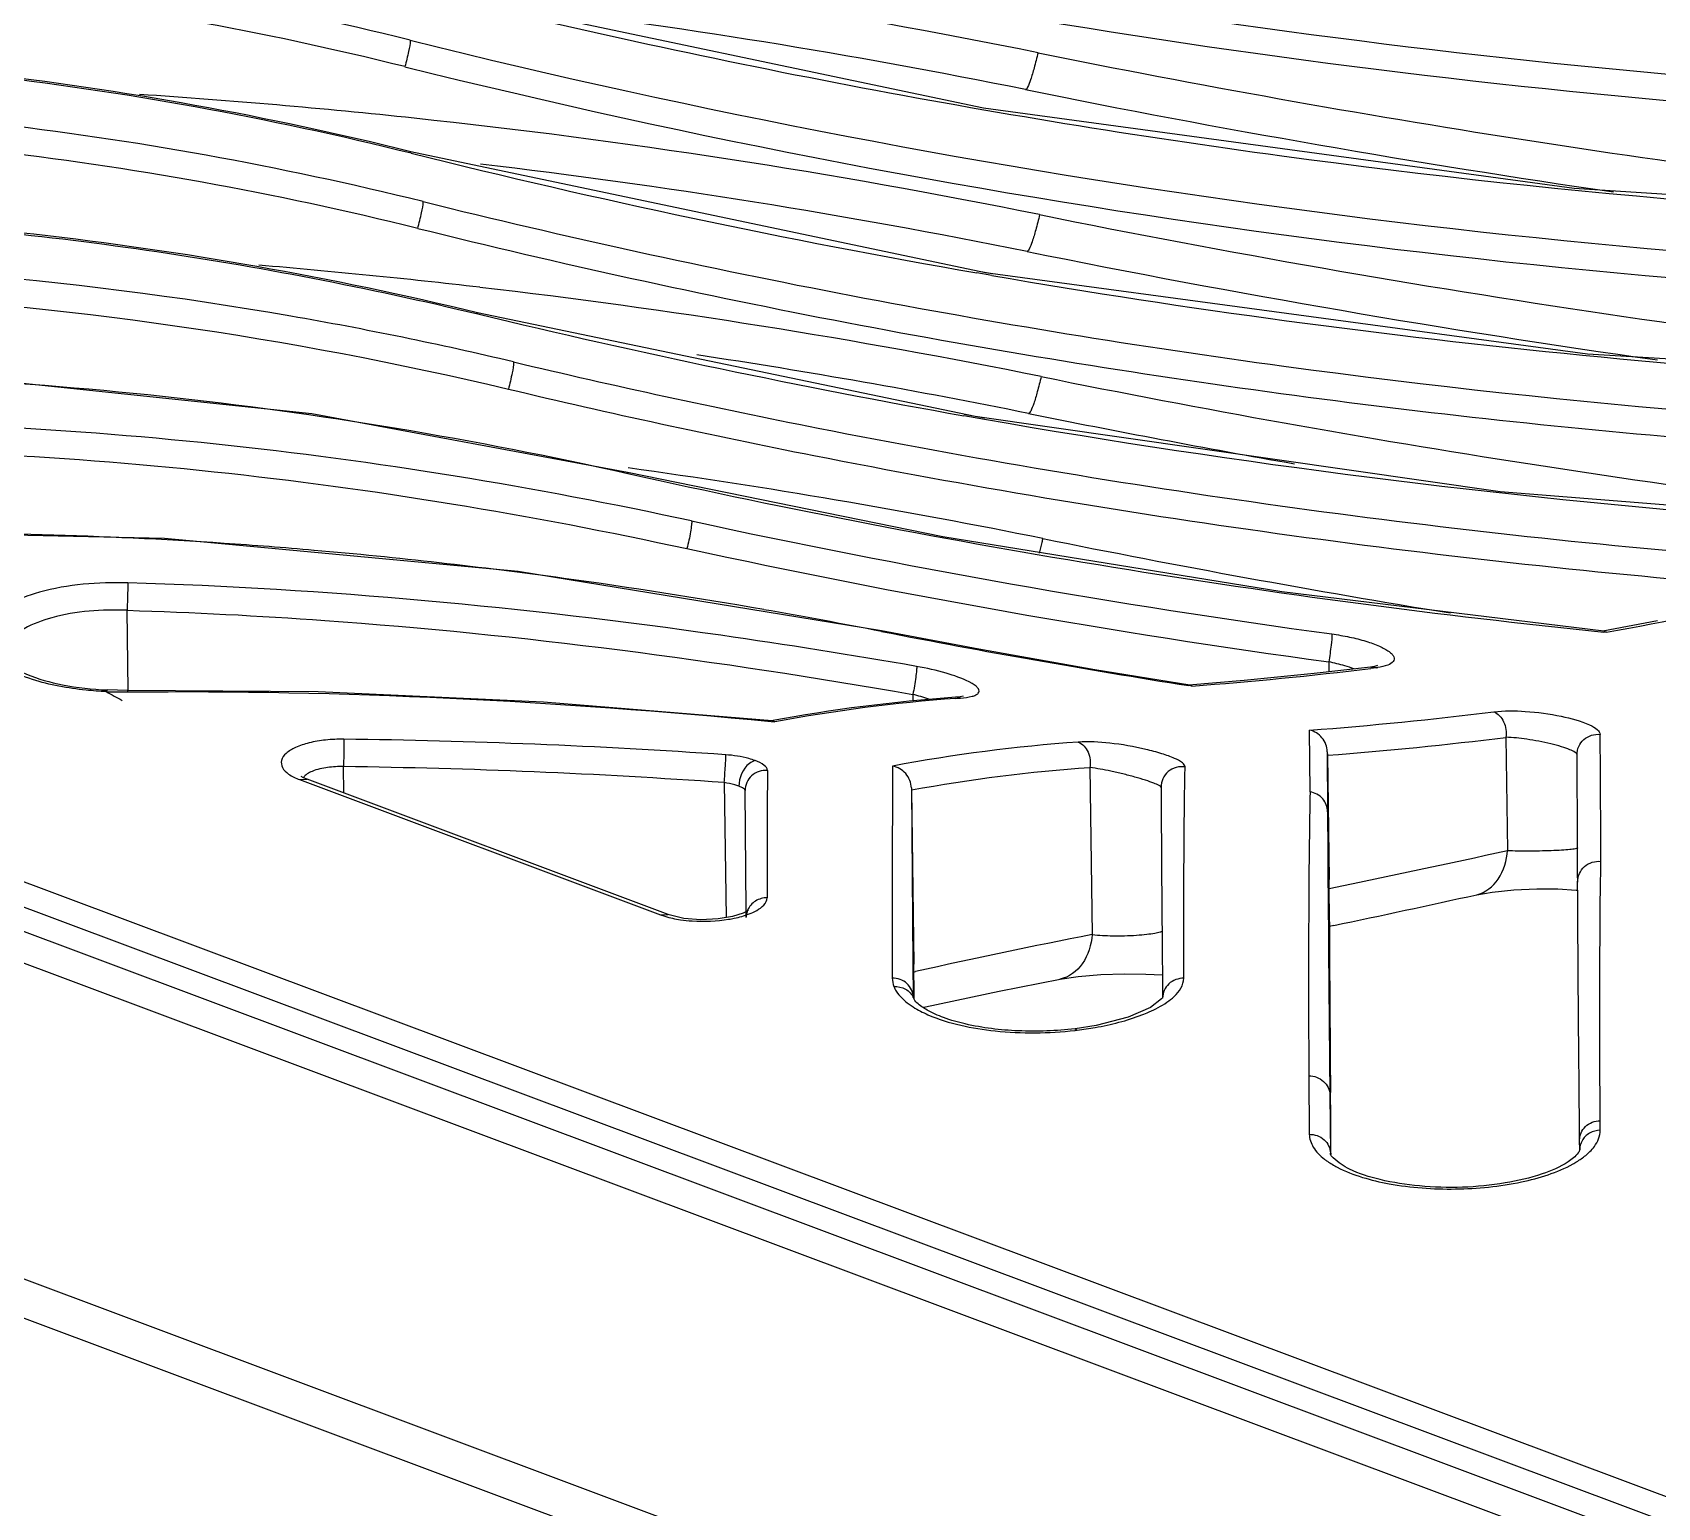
# Model space of a CAD drawing. Header units: millimetres. Extents: x 3083 to 7283, y 1609 to 4579.
# Drawn here: x 6011.19 to 6055.58, y 4101.37 to 4141.67 of the extents above; entities that cross this region are included whole.
import ezdxf

# ---------------------------------------------------------------- set-up
doc = ezdxf.new("R2010")
doc.units = ezdxf.units.MM

msp = doc.modelspace()

# ---------------------------------------------------------------- linework, layer by layer
at = {"linetype": 'Continuous'}
for p, q in [((6037.171, 4139.608, -163.187), (6021.79, 4142.845, -163.187)), ((6038.314, 4140.115, -163.187), (6038.314, 4140.115, -163.187)), ((5952.628, 4139.618, -163.187), (6077.557, 4092.835, -163.187)), ((6053.304, 4137.41, -163.187), (6037.171, 4139.608, -163.187)), ((5951.786, 4139.263, -163.187), (6076.679, 4092.493, -163.187)), ((5954.965, 4139.432, -163.187), (6077.462, 4093.56, -163.187)), ((5951.395, 4138.551, -163.187), (6076.287, 4091.781, -163.187)), ((6021.535, 4138.374, -163.187), (6021.523, 4138.416, -163.187)), ((6021.523, 4138.416, -163.187), (6021.523, 4138.416, -163.187)), ((6037.226, 4135.103, -163.187), (6021.523, 4138.416, -163.187)), ((6069.238, 4136.393, -163.187), (6053.304, 4137.41, -163.187)), ((6038.358, 4135.69, -163.187), (6038.357, 4135.691, -163.187)), ((6037.394, 4135.034, -163.187), (6036.984, 4135.105, -163.187)), ((6037.404, 4135.079, -163.187), (6036.994, 4135.152, -163.187)), ((6053.67, 4132.883, -163.187), (6037.226, 4135.103, -163.187)), ((6023.353, 4133.983, -163.187), (6023.341, 4134.015, -163.187)), ((6023.341, 4134.015, -163.187), (6023.341, 4134.015, -163.187)), ((6036.936, 4131.177, -163.187), (6023.342, 4134.017, -163.187)), ((6069.79, 4131.9, -163.187), (6053.67, 4132.883, -163.187)), ((6018.814, 4131.251, -163.187), (6009.964, 4132.181, -163.187)), ((6027.441, 4129.65, -163.187), (6018.814, 4131.251, -163.187)), ((6037.191, 4131.101, -163.187), (6036.634, 4131.2, -163.187)), ((6037.199, 4131.139, -163.187), (6036.642, 4131.238, -163.187)), ((6051.28, 4129.121, -163.187), (6036.936, 4131.177, -163.187)), ((6038.401, 4131.266, -163.187), (6038.4, 4131.266, -163.187)), ((6076.415, 4083.093, -163.187), (5952.247, 4129.591, -163.187)), ((6027.441, 4129.65, -163.187), (6027.451, 4129.627, -163.187)), ((6036.056, 4127.891, -163.187), (6027.441, 4129.65, -163.187)), ((6065.414, 4127.991, -163.187), (6051.28, 4129.121, -163.187)), ((6077.214, 4081.722, -163.187), (5953.047, 4128.221, -163.187)), ((6014.79, 4127.848, -163.187), (6006.485, 4128.024, -163.187)), ((6024.456, 4126.948, -163.187), (6014.79, 4127.848, -163.187)), ((6045.318, 4126.386, -163.187), (6036.056, 4127.891, -163.187)), ((6034.378, 4125.324, -163.187), (6024.456, 4126.948, -163.187)), ((6054.118, 4125.314, -163.187), (6045.318, 4126.386, -163.187)), ((6013.803, 4123.698, -163.187), (6013.771, 4125.885, -163.187)), ((6034.378, 4125.324, -163.187), (6034.386, 4125.308, -163.187)), ((6037.04, 4124.819, -163.187), (6034.378, 4125.324, -163.187)), ((6055.585, 4125.6, -163.187), (6054.087, 4125.313, -163.187)), ((6054.188, 4125.284, -163.187), (6054.115, 4125.292, -163.187)), ((6054.188, 4125.284, -163.187), (6054.115, 4125.292, -163.187)), ((6054.12, 4125.315, -163.187), (6054.188, 4125.284, -163.187)), ((6040.208, 4124.262, -163.187), (6037.04, 4124.819, -163.187)), ((6046.602, 4124.476, -163.187), (6046.606, 4124.203, -163.187)), ((6042.806, 4123.839, -163.187), (6040.208, 4124.262, -163.187)), ((6044.291, 4123.965, -163.187), (6042.778, 4123.84, -163.187)), ((6046.202, 4124.156, -163.187), (6044.291, 4123.965, -163.187)), ((6047.743, 4124.335, -163.187), (6046.202, 4124.156, -163.187)), ((6047.855, 4124.354, -163.187), (6047.743, 4124.335, -163.187)), ((6047.893, 4124.316, -163.187), (6047.743, 4124.335, -163.187)), ((6047.743, 4124.335, -163.187), (6047.743, 4124.335, -163.187)), ((6047.893, 4124.316, -163.187), (6047.747, 4124.298, -163.187)), ((6047.893, 4124.316, -163.187), (6047.747, 4124.299, -163.187)), ((6047.93, 4124.375, -163.187), (6047.855, 4124.354, -163.187)), ((6047.92, 4124.369, -163.187), (6047.93, 4124.375, -163.187)), ((6013.228, 4123.708, -163.187), (6013.195, 4123.663, -163.187)), ((6013.792, 4123.698, -163.187), (6013.228, 4123.708, -163.187)), ((6013.228, 4123.708, -163.187), (6013.228, 4123.708, -163.187)), ((6013.792, 4123.654, -163.187), (6013.792, 4123.698, -163.187)), ((6018.988, 4123.655, -163.187), (6013.792, 4123.698, -163.187)), ((6025.151, 4123.375, -163.187), (6018.988, 4123.655, -163.187)), ((6035.238, 4123.588, -163.187), (6035.24, 4123.404, -163.187)), ((6036.407, 4123.509, -163.187), (6036.406, 4123.509, -163.187)), ((6036.542, 4123.488, -163.187), (6036.407, 4123.509, -163.187)), ((6036.531, 4123.522, -163.187), (6036.408, 4123.509, -163.187)), ((6036.616, 4123.54, -163.187), (6036.531, 4123.522, -163.187)), ((6036.603, 4123.534, -163.187), (6036.616, 4123.54, -163.187)), ((6036.858, 4123.882, -163.187), (6036.772, 4123.93, -163.187)), ((6042.864, 4123.815, -163.187), (6042.776, 4123.829, -163.187)), ((6042.864, 4123.815, -163.187), (6042.776, 4123.828, -163.187)), ((6042.864, 4123.815, -163.187), (6042.804, 4123.839, -163.187)), ((6031.396, 4122.865, -163.187), (6025.151, 4123.375, -163.187)), ((6036.41, 4123.476, -163.187), (6036.542, 4123.488, -163.187)), ((6036.411, 4123.479, -163.187), (6036.542, 4123.488, -163.187)), ((6031.365, 4122.845, -163.187), (6031.466, 4122.836, -163.187)), ((6031.365, 4122.844, -163.187), (6031.466, 4122.836, -163.187)), ((6031.466, 4122.836, -163.187), (6031.398, 4122.866, -163.187)), ((6046.089, 4120.925, -163.187), (6046.079, 4122.611, -163.187)), ((6051.439, 4122.414, -163.187), (6051.484, 4119.324, -163.187)), ((6046.561, 4122.022, -163.187), (6046.569, 4120.38, -163.187)), ((6046.561, 4122.021, -163.187), (6046.562, 4121.928, -163.187)), ((6046.562, 4121.924, -163.187), (6046.612, 4118.528, -163.187)), ((6018.593, 4121.307, -163.187), (6018.526, 4121.345, -163.187)), ((6018.688, 4121.267, -163.187), (6018.593, 4121.307, -163.187)), ((6019.695, 4120.889, -163.187), (6019.685, 4121.613, -163.187)), ((6040.074, 4121.585, -163.187), (6040.14, 4117.026, -163.187)), ((6018.482, 4121.258, -163.187), (6018.688, 4121.267, -163.187)), ((6018.482, 4121.258, -163.187), (6028.344, 4117.562, -163.187)), ((6028.549, 4117.57, -163.187), (6018.688, 4121.267, -163.187)), ((6030.084, 4121.176, -163.187), (6030.138, 4117.487, -163.187)), ((6030.487, 4121.077, -163.187), (6030.37, 4121.115, -163.187)), ((6030.683, 4117.688, -163.187), (6030.654, 4120.963, -163.187)), ((6035.198, 4121.031, -163.187), (6035.199, 4120.968, -163.187)), ((6035.198, 4121.031, -163.187), (6035.239, 4116.242, -163.187)), ((6035.199, 4120.967, -163.187), (6035.268, 4116.216, -163.187)), ((6046.596, 4118.282, -163.187), (6046.66, 4118.295, -163.187)), ((6046.614, 4117.862, -163.187), (6046.612, 4118.528, -163.187)), ((6050.645, 4118.114, -163.187), (6051.065, 4118.187, -163.187)), ((6051.065, 4118.187, -163.187), (6051.659, 4118.248, -163.187)), ((6051.659, 4118.248, -163.187), (6052.283, 4118.275, -163.187)), ((6052.283, 4118.275, -163.187), (6052.858, 4118.27, -163.187)), ((6052.858, 4118.27, -163.187), (6053.359, 4118.24, -163.187)), ((6053.359, 4118.24, -163.187), (6053.376, 4118.238, -163.187)), ((6053.403, 4118.03, -163.187), (6053.401, 4118.458, -163.187)), ((6050.644, 4118.114, -163.187), (6050.645, 4118.114, -163.187)), ((6028.344, 4117.562, -163.187), (6028.549, 4117.57, -163.187)), ((6028.615, 4117.551, -163.187), (6028.548, 4117.574, -163.187)), ((6028.549, 4117.57, -163.187), (6028.55, 4117.57, -163.187)), ((6028.985, 4117.467, -163.187), (6028.615, 4117.551, -163.187)), ((6029.45, 4117.431, -163.187), (6028.985, 4117.467, -163.187)), ((6029.915, 4117.451, -163.187), (6029.45, 4117.431, -163.187)), ((6030.314, 4117.516, -163.187), (6029.915, 4117.451, -163.187)), ((6030.6, 4117.606, -163.187), (6030.314, 4117.516, -163.187)), ((6030.737, 4117.679, -163.187), (6030.6, 4117.606, -163.187)), ((6030.684, 4117.65, -163.187), (6030.683, 4117.684, -163.187)), ((6030.685, 4117.494, -163.187), (6030.684, 4117.654, -163.187)), ((6030.744, 4117.684, -163.187), (6030.737, 4117.679, -163.187)), ((6046.735, 4117.274, -163.187), (6046.618, 4117.249, -163.187)), ((6035.239, 4116.242, -163.187), (6035.248, 4115.318, -163.187)), ((6035.256, 4116, -163.187), (6035.312, 4116.013, -163.187)), ((6035.256, 4116, -163.187), (6035.312, 4116.013, -163.187)), ((6035.273, 4115.336, -163.187), (6035.268, 4116.216, -163.187)), ((6040.377, 4115.932, -163.187), (6041.017, 4115.953, -163.187)), ((6041.017, 4115.953, -163.187), (6041.602, 4115.946, -163.187)), ((6041.602, 4115.946, -163.187), (6042.057, 4115.922, -163.187)), ((6037.597, 4115.473, -163.187), (6039.259, 4115.807, -163.187)), ((6039.258, 4115.807, -163.187), (6039.753, 4115.88, -163.187)), ((6039.259, 4115.807, -163.187), (6039.258, 4115.807, -163.187)), ((6039.753, 4115.88, -163.187), (6040.377, 4115.932, -163.187)), ((6035.248, 4115.318, -163.187), (6035.248, 4115.315, -163.187)), ((6035.251, 4115.303, -163.187), (6035.248, 4115.315, -163.187)), ((6035.255, 4115.291, -163.187), (6035.251, 4115.303, -163.187)), ((6035.254, 4115.293, -163.187), (6035.255, 4115.291, -163.187)), ((6035.274, 4115.268, -163.187), (6035.273, 4115.336, -163.187)), ((6035.582, 4115.047, -163.187), (6037.597, 4115.473, -163.187)), ((6042.032, 4115.266, -163.187), (6041.729, 4115.034, -163.187)), ((6042.062, 4115.293, -163.187), (6042.032, 4115.266, -163.187)), ((6035.533, 4115.036, -163.187), (6035.582, 4115.047, -163.187)), ((6041.12, 4114.768, -163.187), (6040.243, 4114.542, -163.187)), ((6041.729, 4115.034, -163.187), (6041.12, 4114.768, -163.187)), ((6040.243, 4114.542, -163.187), (6039.668, 4114.452, -163.187)), ((6039.668, 4114.452, -163.187), (6039.729, 4114.412, -163.187)), ((6046.055, 4113.161, -163.187), (6046.07, 4111.566, -163.187)), ((6046.63, 4112.646, -163.187), (6046.645, 4111.051, -163.187)), ((6046.654, 4112.044, -163.187), (6046.648, 4112.708, -163.187)), ((6046.662, 4111.123, -163.187), (6046.654, 4112.044, -163.187)), ((6054.018, 4111.676, -163.187), (6054.015, 4111.938, -163.187)), ((6046.662, 4111.09, -163.187), (6046.662, 4111.123, -163.187)), ((6053.458, 4111.145, -163.187), (6053.455, 4111.407, -163.187)), ((6046.663, 4111.013, -163.187), (6046.663, 4111.048, -163.187))]:
    msp.add_line(p, q, dxfattribs=at)
for centre, radius, start, end in [((5998.899, 4050.807, -163.187), 93.432, 75.99852, 90.80783), ((5998.883, 4050.398, -163.187), 93.097, 76.03018, 90.79482), ((6001.838, 3959.093, -163.187), 185.715, 78.56443, 83.8061), ((6001.857, 3959.918, -163.187), 183.849, 78.56255, 83.08973), ((6075.193, 4357.192, -163.187), 222.309, 256.02483, 268.60018), ((5998.91, 4047.518, -163.187), 93.668, 76.02987, 90.79413), ((5998.925, 4047.419, -163.187), 93.722, 76.04019, 90.8028), ((6097.845, 4433.62, -163.187), 298.427, 258.56073, 263.70933), ((6075.175, 4356.981, -163.187), 222.837, 256.02434, 268.60449), ((6001.793, 3953.868, -163.187), 186.52, 83.90029, 86.21433), ((6097.796, 4434.068, -163.187), 299.911, 258.56053, 261.67679), ((5999.191, 4045.495, -163.187), 94.322, 76.09538, 90.81488), ((5999.165, 4045.352, -163.187), 93.721, 76.0797, 90.79781), ((6001.929, 3954.981, -163.187), 185.399, 78.55996, 83.90573), ((6074.921, 4352.537, -163.187), 220.717, 256.00271, 260.10278), ((6001.896, 3955.465, -163.187), 183.877, 78.56283, 83.27696), ((6000.201, 4038.552, -163.187), 98.228, 76.37416, 90.73786), ((6097.981, 4429.784, -163.187), 299.022, 258.56575, 264.58815), ((6097.85, 4429.703, -163.187), 299.971, 258.56078, 261.89919), ((6001.849, 3949.585, -163.187), 186.377, 83.35712, 85.22419), ((6075.427, 4356.146, -163.187), 224.359, 260.24028, 268.56091), ((6001.958, 3950.454, -163.187), 185.501, 78.56183, 83.35947), ((6075.474, 4349.504, -163.187), 221.732, 256.40463, 259.91159), ((6001.99, 3951.328, -163.187), 183.584, 78.56067, 81.43365), ((6097.992, 4425.155, -163.187), 298.816, 258.56409, 263.74364), ((6097.798, 4424.768, -163.187), 299.453, 258.55927, 259.97315), ((6002.041, 3946.259, -163.187), 185.268, 78.55993, 82.11357), ((6077.399, 4352.677, -163.187), 228.575, 257.37792, 264.15342), ((6008.208, 4006.709, -163.187), 121.282, 86.11824, 90.81371), ((6077.354, 4350.049, -163.187), 226.893, 257.745, 262.23111), ((6007.784, 3999.432, -163.187), 128.571, 85.05064, 86.14953), ((6007.015, 3991.103, -163.187), 136.935, 82.15774, 85.03049), ((6077.392, 4349.984, -163.187), 227.601, 257.74109, 262.22514), ((6097.886, 4419.879, -163.187), 297.952, 258.55969, 260.73805), ((6004.964, 3976.182, -163.187), 151.997, 80.07321, 82.15952), ((6033.455, 4238.078, -163.187), 114.684, 280.41578, 282.89339), ((6002.263, 3960.519, -163.187), 167.89, 78.96964, 80.08662), ((6077.951, 4347.844, -163.187), 226.761, 258.92333, 261.07628), ((6045.383, 4118.686, -163.187), 5.917, 73.7569, 78.1091), ((6034.993, 4228.369, -163.187), 104.85, 274.30489, 276.98684), ((6047.584, 4126.689, -163.187), 2.394, 277.4171, 278.4857), ((6013.663, 4134.349, -163.187), 10.696, 267.492, 268.5545), ((6043.081, 4178.775, -163.187), 62.694, 241.52967, 241.99091), ((6013.669, 4134.586, -163.187), 10.933, 268.5539, 269.5991), ((6013.67, 4134.758, -163.187), 11.105, 269.5985, 270.6296), ((6039.665, 4078.031, -163.187), 45.595, 94.0975, 100.4872), ((6033.151, 4115.818, -163.187), 8.045, 71.7204, 74.9649), ((6039.787, 4078.195, -163.187), 45.41, 94.264, 100.5584), ((6038.267, 4226.596, -163.187), 104.279, 274.29646, 277.07398), ((6017.571, 3942.187, -163.187), 180.187, 86.00469, 89.32595), ((6042.919, 4077.745, -163.187), 44.651, 94.0578, 100.6253), ((6038.492, 4226.89, -163.187), 105.276, 274.39649, 277.0644), ((5065.572, 4115.026, -163.187), 988.472, 0.231701, 0.432809), ((5257.041, 4116.109, -163.187), 796.364, 0.169081, 0.419188), ((6017.352, 3941.965, -163.187), 179.663, 85.9362, 89.25603), ((6852.151, 4118.336, -163.187), 820.893, 179.778491, 180.021379), ((6712.703, 4117.442, -163.187), 678.031, 179.646074, 180.135897), ((6043.209, 4077.294, -163.187), 44.401, 94.0495, 100.3942), ((7709.87, 4130.818, -163.187), 1667.88, 180.335613, 180.533433), ((6783.891, 4123.517, -163.187), 737.329, 180.243707, 180.435908), ((5986.425, 4412.564, -163.187), 300.37, 281.56824, 282.5092), ((8028.389, 4132.589, -163.187), 1981.859, 180.424461, 180.57658), ((7437.758, 4124.44, -163.187), 1391.159, 180.270926, 180.483196), ((5985.12, 4413.46, -163.187), 302.528, 281.75149, 282.50873), ((6075.893, 3934.538, -163.187), 185.957, 101.08507, 102.60502), ((6038.605, 4123.576, -163.187), 9.233, 276.6397, 276.9931)]:
    msp.add_arc(centre, radius, start, end, dxfattribs=at)
for points, knots in [([(6023.237, 4145.902, -163.187), (6030.132, 4144.234, -163.187), (6044.109, 4141.559, -163.187), (6058.276, 4140.227, -163.187), (6065.379, 4139.876, -163.187)], [0, 0, 0, 0, 0.49935, 1, 1, 1, 1]), ([(6065.116, 4139.161, -163.187), (6058.033, 4139.518, -163.187), (6043.908, 4140.856, -163.187), (6029.97, 4143.526, -163.187), (6023.094, 4145.189, -163.187)], [0, 0, 0, 0, 0.500622, 1, 1, 1, 1]), ([(6069.24, 4136.343, -163.187), (6061.242, 4136.576, -163.187), (6045.279, 4137.865, -163.187), (6029.547, 4140.871, -163.187), (6021.802, 4142.792, -163.187)], [0, 0, 0, 0, 0.500693, 1, 1, 1, 1]), ([(6021.505, 4141.463, -163.187), (6021.505, 4141.361, -163.187), (6021.455, 4141.118, -163.187), (6021.399, 4140.879, -163.187), (6021.358, 4140.741, -163.187)], [0, 0, 0, 0, 0.416927, 1, 1, 1, 1]), ([(6038.658, 4141.121, -163.187), (6038.625, 4140.982, -163.187), (6038.561, 4140.733, -163.187), (6038.47, 4140.421, -163.187), (6038.395, 4140.223, -163.187), (6038.35, 4140.138, -163.187), (6038.324, 4140.114, -163.187), (6038.314, 4140.115, -163.187)], [0, 0, 0, 0, 0.399866, 0.714858, 0.917814, 0.973053, 1, 1, 1, 1]), ([(6021.711, 4136.321, -163.187), (6021.753, 4136.462, -163.187), (6021.808, 4136.705, -163.187), (6021.861, 4136.952, -163.187), (6021.858, 4137.054, -163.187)], [0, 0, 0, 0, 0.591805, 1, 1, 1, 1]), ([(6021.858, 4137.054, -163.187), (6029.602, 4135.133, -163.187), (6045.335, 4132.126, -163.187), (6061.298, 4130.836, -163.187), (6069.296, 4130.601, -163.187)], [0, 0, 0, 0, 0.499306, 1, 1, 1, 1]), ([(5998.936, 4136.725, -163.187), (6000.992, 4136.757, -163.187), (6006.132, 4136.663, -163.187), (6014.315, 4135.874, -163.187), (6020.365, 4134.701, -163.187), (6023.353, 4133.984, -163.187)], [0, 0, 0, 0, 0.250465, 0.625722, 1, 1, 1, 1]), ([(6038.702, 4136.696, -163.187), (6038.668, 4136.557, -163.187), (6038.605, 4136.308, -163.187), (6038.513, 4135.996, -163.187), (6038.439, 4135.798, -163.187), (6038.393, 4135.713, -163.187), (6038.367, 4135.689, -163.187), (6038.358, 4135.69, -163.187)], [0, 0, 0, 0, 0.399866, 0.714858, 0.917814, 0.973053, 1, 1, 1, 1]), ([(6021.712, 4136.322, -163.187), (6029.478, 4134.395, -163.187), (6045.253, 4131.38, -163.187), (6061.259, 4130.086, -163.187), (6069.279, 4129.849, -163.187)], [0, 0, 0, 0, 0.499316, 1, 1, 1, 1]), ([(6024.327, 4132.674, -163.187), (6022.312, 4133.151, -163.187), (6014.188, 4134.823, -163.187), (6005.857, 4135.497, -163.187), (5999.635, 4135.407, -163.187)], [0, 0, 0, 0, 0.249641, 1, 1, 1, 1]), ([(5999.645, 4134.663, -163.187), (6001.71, 4134.692, -163.187), (6009.955, 4134.542, -163.187), (6018.177, 4133.359, -163.187), (6024.187, 4131.929, -163.187)], [0, 0, 0, 0, 0.250608, 1, 1, 1, 1]), ([(6001.836, 4132.34, -163.187), (6006.141, 4132.403, -163.187), (6014.757, 4131.991, -163.187), (6023.26, 4130.565, -163.187), (6027.451, 4129.627, -163.187)], [0, 0, 0, 0, 0.500626, 1, 1, 1, 1]), ([(6024.327, 4132.674, -163.187), (6024.335, 4132.573, -163.187), (6024.279, 4132.321, -163.187), (6024.228, 4132.076, -163.187), (6024.187, 4131.929, -163.187)], [0, 0, 0, 0, 0.398639, 1, 1, 1, 1]), ([(6024.327, 4132.674, -163.187), (6027.088, 4132.017, -163.187), (6038.2, 4129.601, -163.187), (6049.496, 4128.037, -163.187), (6057.999, 4127.333, -163.187)], [0, 0, 0, 0, 0.24963, 1, 1, 1, 1]), ([(6024.187, 4131.931, -163.187), (6026.956, 4131.272, -163.187), (6038.098, 4128.849, -163.187), (6049.424, 4127.281, -163.187), (6057.949, 4126.574, -163.187)], [0, 0, 0, 0, 0.249639, 1, 1, 1, 1]), ([(6038.745, 4132.271, -163.187), (6038.711, 4132.132, -163.187), (6038.648, 4131.883, -163.187), (6038.556, 4131.571, -163.187), (6038.482, 4131.373, -163.187), (6038.436, 4131.288, -163.187), (6038.41, 4131.264, -163.187), (6038.401, 4131.266, -163.187)], [0, 0, 0, 0, 0.399866, 0.714858, 0.917814, 0.973053, 1, 1, 1, 1]), ([(6029.193, 4128.326, -163.187), (6024.908, 4129.254, -163.187), (6016.225, 4130.678, -163.187), (6007.43, 4131.093, -163.187), (6003.036, 4131.029, -163.187)], [0, 0, 0, 0, 0.499394, 1, 1, 1, 1]), ([(6065.381, 4127.959, -163.187), (6063.016, 4128.078, -163.187), (6053.578, 4128.691, -163.187), (6044.175, 4129.877, -163.187), (6037.191, 4131.101, -163.187)], [0, 0, 0, 0, 0.250308, 1, 1, 1, 1]), ([(6003.045, 4130.285, -163.187), (6007.417, 4130.345, -163.187), (6016.166, 4129.924, -163.187), (6024.802, 4128.499, -163.187), (6029.066, 4127.571, -163.187)], [0, 0, 0, 0, 0.500493, 1, 1, 1, 1]), ([(6029.193, 4128.326, -163.187), (6029.198, 4128.292, -163.187), (6029.188, 4128.192, -163.187), (6029.153, 4127.94, -163.187), (6029.105, 4127.723, -163.187), (6029.066, 4127.571, -163.187)], [0, 0, 0, 0, 0.134591, 0.388855, 1, 1, 1, 1]), ([(6038.788, 4127.846, -163.187), (6038.779, 4127.811, -163.187), (6038.747, 4127.678, -163.187), (6038.712, 4127.545, -163.187), (6038.685, 4127.447, -163.187)], [0, 0, 0, 0, 0.263779, 1, 1, 1, 1]), ([(6013.788, 4126.635, -163.187), (6012.98, 4126.658, -163.187), (6011.829, 4126.571, -163.187), (6010.544, 4126.102, -163.187), (6010.079, 4125.759, -163.187), (6009.943, 4125.566, -163.187)], [0, 0, 0, 0, 0.592817, 0.826436, 1, 1, 1, 1]), ([(6013.788, 4126.635, -163.187), (6013.789, 4126.594, -163.187), (6013.786, 4126.344, -163.187), (6013.779, 4126.094, -163.187), (6013.771, 4125.885, -163.187)], [0, 0, 0, 0, 0.162974, 1, 1, 1, 1]), ([(6035.34, 4124.353, -163.187), (6033.562, 4124.662, -163.187), (6026.425, 4125.801, -163.187), (6019.208, 4126.476, -163.187), (6013.788, 4126.635, -163.187)], [0, 0, 0, 0, 0.249763, 1, 1, 1, 1]), ([(6013.771, 4125.885, -163.187), (6013.082, 4125.911, -163.187), (6012.101, 4125.846, -163.187), (6011.009, 4125.447, -163.187), (6010.613, 4125.156, -163.187), (6010.498, 4124.991, -163.187)], [0, 0, 0, 0, 0.59346, 0.826544, 1, 1, 1, 1]), ([(6013.771, 4125.885, -163.187), (6015.572, 4125.83, -163.187), (6022.764, 4125.46, -163.187), (6029.92, 4124.517, -163.187), (6035.238, 4123.588, -163.187)], [0, 0, 0, 0, 0.250265, 1, 1, 1, 1]), ([(6011.186, 4123.995, -163.187), (6010.931, 4124.078, -163.187), (6010.492, 4124.258, -163.187), (6009.974, 4124.629, -163.187), (6009.735, 4125.125, -163.187), (6009.855, 4125.441, -163.187), (6009.943, 4125.566, -163.187)], [0, 0, 0, 0, 0.344036, 0.606621, 0.804496, 1, 1, 1, 1]), ([(6046.683, 4125.239, -163.187), (6046.692, 4125.138, -163.187), (6046.656, 4124.882, -163.187), (6046.627, 4124.629, -163.187), (6046.602, 4124.476, -163.187)], [0, 0, 0, 0, 0.39531, 1, 1, 1, 1]), ([(6046.683, 4125.239, -163.187), (6046.846, 4125.216, -163.187), (6047.16, 4125.162, -163.187), (6047.598, 4125.052, -163.187), (6047.961, 4124.922, -163.187), (6048.202, 4124.799, -163.187), (6048.328, 4124.693, -163.187), (6048.38, 4124.622, -163.187), (6048.396, 4124.548, -163.187), (6048.351, 4124.448, -163.187), (6048.18, 4124.366, -163.187), (6048.031, 4124.336, -163.187), (6047.937, 4124.322, -163.187)], [0, 0, 0, 0, 0.202067, 0.391814, 0.553822, 0.676286, 0.720985, 0.755368, 0.782714, 0.809406, 0.883832, 1, 1, 1, 1]), ([(6010.376, 4124.63, -163.187), (6010.377, 4124.571, -163.187), (6010.502, 4124.454, -163.187), (6010.708, 4124.287, -163.187), (6011.219, 4124.039, -163.187), (6012.067, 4123.809, -163.187), (6012.817, 4123.726, -163.187), (6013.228, 4123.708, -163.187)], [0, 0, 0, 0, 0.057499, 0.145255, 0.269401, 0.599991, 1, 1, 1, 1]), ([(6013.195, 4123.663, -163.187), (6013.013, 4123.672, -163.187), (6012.335, 4123.721, -163.187), (6011.66, 4123.843, -163.187), (6011.186, 4123.995, -163.187)], [0, 0, 0, 0, 0.268065, 1, 1, 1, 1]), ([(6035.34, 4124.353, -163.187), (6035.345, 4124.32, -163.187), (6035.337, 4124.219, -163.187), (6035.309, 4123.963, -163.187), (6035.27, 4123.742, -163.187), (6035.238, 4123.588, -163.187)], [0, 0, 0, 0, 0.131105, 0.388561, 1, 1, 1, 1]), ([(6036.772, 4123.93, -163.187), (6036.575, 4124.031, -163.187), (6036.1, 4124.193, -163.187), (6035.613, 4124.306, -163.187), (6035.34, 4124.353, -163.187)], [0, 0, 0, 0, 0.444581, 1, 1, 1, 1]), ([(6036.542, 4123.488, -163.187), (6036.648, 4123.496, -163.187), (6036.792, 4123.511, -163.187), (6036.952, 4123.565, -163.187), (6037.025, 4123.61, -163.187), (6037.057, 4123.678, -163.187), (6037.026, 4123.751, -163.187), (6036.957, 4123.818, -163.187), (6036.895, 4123.86, -163.187), (6036.858, 4123.882, -163.187)], [0, 0, 0, 0, 0.370123, 0.499323, 0.592503, 0.662595, 0.739751, 0.849295, 1, 1, 1, 1]), ([(6051.109, 4123.111, -163.187), (6051.394, 4123.145, -163.187), (6052.017, 4123.139, -163.187), (6052.895, 4123.023, -163.187), (6053.567, 4122.839, -163.187), (6053.92, 4122.657, -163.187), (6054.015, 4122.541, -163.187), (6054.016, 4122.493, -163.187)], [0, 0, 0, 0, 0.280972, 0.605547, 0.869634, 0.952239, 1, 1, 1, 1]), ([(6051.109, 4123.111, -163.187), (6051.229, 4123.068, -163.187), (6051.425, 4122.836, -163.187), (6051.459, 4122.555, -163.187), (6051.439, 4122.414, -163.187)], [0, 0, 0, 0, 0.472796, 1, 1, 1, 1]), ([(6046.561, 4122.022, -163.187), (6046.559, 4122.157, -163.187), (6046.453, 4122.429, -163.187), (6046.208, 4122.58, -163.187), (6046.079, 4122.611, -163.187)], [0, 0, 0, 0, 0.506812, 1, 1, 1, 1]), ([(6019.691, 4122.362, -163.187), (6019.525, 4122.364, -163.187), (6019.206, 4122.349, -163.187), (6018.762, 4122.278, -163.187), (6018.392, 4122.158, -163.187), (6018.125, 4122.006, -163.187), (6017.963, 4121.803, -163.187), (6017.999, 4121.562, -163.187), (6018.202, 4121.381, -163.187), (6018.377, 4121.297, -163.187), (6018.482, 4121.258, -163.187)], [0, 0, 0, 0, 0.18671, 0.359794, 0.507348, 0.6225, 0.706717, 0.779899, 0.87335, 1, 1, 1, 1]), ([(6019.691, 4122.362, -163.187), (6019.691, 4122.322, -163.187), (6019.691, 4122.072, -163.187), (6019.688, 4121.822, -163.187), (6019.685, 4121.613, -163.187)], [0, 0, 0, 0, 0.161272, 1, 1, 1, 1]), ([(6042.674, 4121.606, -163.187), (6042.675, 4121.65, -163.187), (6042.571, 4121.754, -163.187), (6042.356, 4121.858, -163.187), (6042.017, 4121.981, -163.187), (6041.431, 4122.136, -163.187), (6040.668, 4122.266, -163.187), (6040.045, 4122.304, -163.187), (6039.759, 4122.284, -163.187)], [0, 0, 0, 0, 0.042678, 0.123714, 0.243227, 0.3917, 0.719516, 1, 1, 1, 1]), ([(6039.759, 4122.284, -163.187), (6039.879, 4122.24, -163.187), (6040.072, 4122.005, -163.187), (6040.097, 4121.724, -163.187), (6040.074, 4121.585, -163.187)], [0, 0, 0, 0, 0.4749, 1, 1, 1, 1]), ([(6053.383, 4121.937, -163.187), (6053.383, 4121.963, -163.187), (6053.307, 4122.022, -163.187), (6053.17, 4122.087, -163.187), (6052.943, 4122.165, -163.187), (6052.554, 4122.269, -163.187), (6052.045, 4122.366, -163.187), (6051.631, 4122.411, -163.187), (6051.439, 4122.414, -163.187)], [0, 0, 0, 0, 0.039405, 0.119338, 0.238518, 0.386579, 0.716585, 1, 1, 1, 1]), ([(6053.383, 4121.937, -163.187), (6053.381, 4122.088, -163.187), (6053.523, 4122.411, -163.187), (6053.86, 4122.51, -163.187), (6054.016, 4122.493, -163.187)], [0, 0, 0, 0, 0.490424, 1, 1, 1, 1]), ([(6030.084, 4121.176, -163.187), (6030.097, 4121.328, -163.187), (6030.112, 4121.581, -163.187), (6030.129, 4121.835, -163.187), (6030.125, 4121.936, -163.187)], [0, 0, 0, 0, 0.600964, 1, 1, 1, 1]), ([(6030.931, 4121.778, -163.187), (6030.874, 4121.8, -163.187), (6030.612, 4121.882, -163.187), (6030.339, 4121.922, -163.187), (6030.125, 4121.936, -163.187)], [0, 0, 0, 0, 0.220875, 1, 1, 1, 1]), ([(6030.931, 4121.778, -163.187), (6030.873, 4121.765, -163.187), (6030.614, 4121.623, -163.187), (6030.484, 4121.305, -163.187), (6030.487, 4121.077, -163.187)], [0, 0, 0, 0, 0.20783, 1, 1, 1, 1]), ([(6031.264, 4121.51, -163.187), (6031.264, 4121.564, -163.187), (6031.151, 4121.692, -163.187), (6031.018, 4121.746, -163.187), (6030.931, 4121.778, -163.187)], [0, 0, 0, 0, 0.368646, 1, 1, 1, 1]), ([(6019.25, 4121.591, -163.187), (6019.106, 4121.571, -163.187), (6018.87, 4121.52, -163.187), (6018.642, 4121.393, -163.187), (6018.587, 4121.31, -163.187)], [0, 0, 0, 0, 0.595294, 1, 1, 1, 1]), ([(6031.264, 4121.51, -163.187), (6031.113, 4121.521, -163.187), (6030.791, 4121.421, -163.187), (6030.652, 4121.109, -163.187), (6030.654, 4120.963, -163.187)], [0, 0, 0, 0, 0.508934, 1, 1, 1, 1]), ([(6035.198, 4121.031, -163.187), (6035.196, 4121.171, -163.187), (6035.079, 4121.452, -163.187), (6034.82, 4121.602, -163.187), (6034.686, 4121.63, -163.187)], [0, 0, 0, 0, 0.504642, 1, 1, 1, 1]), ([(6042.019, 4121.049, -163.187), (6042.019, 4121.071, -163.187), (6041.932, 4121.112, -163.187), (6041.806, 4121.172, -163.187), (6041.573, 4121.248, -163.187), (6041.292, 4121.333, -163.187), (6040.974, 4121.417, -163.187), (6040.567, 4121.511, -163.187), (6040.265, 4121.566, -163.187), (6040.074, 4121.585, -163.187)], [0, 0, 0, 0, 0.033162, 0.111212, 0.231452, 0.381959, 0.548505, 0.716057, 1, 1, 1, 1]), ([(6042.674, 4121.606, -163.187), (6042.517, 4121.631, -163.187), (6042.166, 4121.539, -163.187), (6042.017, 4121.206, -163.187), (6042.019, 4121.049, -163.187)], [0, 0, 0, 0, 0.503718, 1, 1, 1, 1]), ([(6042.639, 4115.831, -163.187), (6042.638, 4116.417, -163.187), (6042.64, 4118.342, -163.187), (6042.652, 4120.268, -163.187), (6042.674, 4121.606, -163.187)], [0, 0, 0, 0, 0.304496, 1, 1, 1, 1]), ([(6030.654, 4120.963, -163.187), (6030.654, 4120.986, -163.187), (6030.588, 4121.037, -163.187), (6030.53, 4121.061, -163.187), (6030.487, 4121.077, -163.187)], [0, 0, 0, 0, 0.3387, 1, 1, 1, 1]), ([(6046.089, 4120.925, -163.187), (6046.08, 4120.464, -163.187), (6046.043, 4117.876, -163.187), (6046.048, 4115.288, -163.187), (6046.055, 4113.161, -163.187)], [0, 0, 0, 0, 0.178252, 1, 1, 1, 1]), ([(6046.569, 4120.381, -163.187), (6046.567, 4120.507, -163.187), (6046.469, 4120.771, -163.187), (6046.219, 4120.905, -163.187), (6046.089, 4120.925, -163.187)], [0, 0, 0, 0, 0.48981, 1, 1, 1, 1]), ([(6050.645, 4118.114, -163.187), (6050.88, 4118.166, -163.187), (6051.326, 4118.53, -163.187), (6051.46, 4119.05, -163.187), (6051.484, 4119.324, -163.187)], [0, 0, 0, 0, 0.466632, 1, 1, 1, 1]), ([(6051.484, 4119.324, -163.187), (6051.67, 4119.314, -163.187), (6052.069, 4119.31, -163.187), (6052.562, 4119.318, -163.187), (6052.944, 4119.336, -163.187), (6053.167, 4119.35, -163.187), (6053.314, 4119.372, -163.187), (6053.396, 4119.385, -163.187), (6053.415, 4119.401, -163.187)], [0, 0, 0, 0, 0.288127, 0.617478, 0.763041, 0.880386, 0.960687, 1, 1, 1, 1]), ([(6053.401, 4118.458, -163.187), (6053.399, 4118.613, -163.187), (6053.54, 4118.941, -163.187), (6053.881, 4119.041, -163.187), (6054.037, 4119.023, -163.187)], [0, 0, 0, 0, 0.497792, 1, 1, 1, 1]), ([(6054.015, 4111.938, -163.187), (6054.009, 4113.382, -163.187), (6054.004, 4115.743, -163.187), (6054.017, 4118.105, -163.187), (6054.037, 4119.023, -163.187)], [0, 0, 0, 0, 0.611227, 1, 1, 1, 1]), ([(6031.258, 4118.03, -163.187), (6031.148, 4118.031, -163.187), (6030.922, 4117.97, -163.187), (6030.766, 4117.791, -163.187), (6030.724, 4117.689, -163.187)], [0, 0, 0, 0, 0.499353, 1, 1, 1, 1]), ([(6030.764, 4117.587, -163.187), (6030.836, 4117.614, -163.187), (6031.034, 4117.7, -163.187), (6031.258, 4117.881, -163.187), (6031.258, 4118.03, -163.187)], [0, 0, 0, 0, 0.339702, 1, 1, 1, 1]), ([(6053.455, 4111.407, -163.187), (6053.448, 4112.12, -163.187), (6053.428, 4114.327, -163.187), (6053.409, 4116.535, -163.187), (6053.403, 4118.03, -163.187)], [0, 0, 0, 0, 0.322869, 1, 1, 1, 1]), ([(6028.343, 4117.566, -163.187), (6028.383, 4117.551, -163.187), (6028.561, 4117.491, -163.187), (6028.745, 4117.452, -163.187), (6028.887, 4117.431, -163.187)], [0, 0, 0, 0, 0.228997, 1, 1, 1, 1]), ([(6028.887, 4117.431, -163.187), (6028.995, 4117.415, -163.187), (6029.433, 4117.369, -163.187), (6029.878, 4117.388, -163.187), (6030.205, 4117.442, -163.187)], [0, 0, 0, 0, 0.246267, 1, 1, 1, 1]), ([(6030.205, 4117.442, -163.187), (6030.257, 4117.451, -163.187), (6030.446, 4117.486, -163.187), (6030.633, 4117.537, -163.187), (6030.764, 4117.587, -163.187)], [0, 0, 0, 0, 0.269622, 1, 1, 1, 1]), ([(6040.14, 4117.026, -163.187), (6040.112, 4116.746, -163.187), (6039.965, 4116.216, -163.187), (6039.5, 4115.854, -163.187), (6039.259, 4115.807, -163.187)], [0, 0, 0, 0, 0.533414, 1, 1, 1, 1]), ([(6040.14, 4117.026, -163.187), (6040.325, 4117.003, -163.187), (6040.729, 4116.986, -163.187), (6041.227, 4116.995, -163.187), (6041.609, 4117.029, -163.187), (6041.826, 4117.058, -163.187), (6041.969, 4117.091, -163.187), (6042.048, 4117.11, -163.187), (6042.067, 4117.128, -163.187)], [0, 0, 0, 0, 0.287489, 0.623775, 0.768248, 0.881547, 0.959151, 1, 1, 1, 1]), ([(6035.248, 4115.318, -163.187), (6035.246, 4115.453, -163.187), (6035.11, 4115.737, -163.187), (6034.818, 4115.835, -163.187), (6034.675, 4115.834, -163.187)], [0, 0, 0, 0, 0.485654, 1, 1, 1, 1]), ([(6034.72, 4115.602, -163.187), (6034.829, 4115.61, -163.187), (6035.055, 4115.566, -163.187), (6035.211, 4115.391, -163.187), (6035.252, 4115.292, -163.187)], [0, 0, 0, 0, 0.503951, 1, 1, 1, 1]), ([(6034.72, 4115.602, -163.187), (6034.737, 4115.559, -163.187), (6034.837, 4115.369, -163.187), (6034.999, 4115.219, -163.187), (6035.134, 4115.121, -163.187)], [0, 0, 0, 0, 0.219848, 1, 1, 1, 1]), ([(6042.639, 4115.831, -163.187), (6042.492, 4115.833, -163.187), (6042.191, 4115.727, -163.187), (6042.06, 4115.43, -163.187), (6042.062, 4115.29, -163.187)], [0, 0, 0, 0, 0.511343, 1, 1, 1, 1]), ([(6042.177, 4115.173, -163.187), (6042.247, 4115.221, -163.187), (6042.46, 4115.383, -163.187), (6042.639, 4115.643, -163.187), (6042.639, 4115.831, -163.187)], [0, 0, 0, 0, 0.31143, 1, 1, 1, 1]), ([(6035.134, 4115.121, -163.187), (6035.171, 4115.095, -163.187), (6035.334, 4114.984, -163.187), (6035.512, 4114.895, -163.187), (6035.651, 4114.834, -163.187)], [0, 0, 0, 0, 0.229943, 1, 1, 1, 1]), ([(6039.668, 4114.452, -163.187), (6039.155, 4114.389, -163.187), (6038.147, 4114.353, -163.187), (6036.94, 4114.495, -163.187), (6036.112, 4114.728, -163.187), (6035.666, 4114.925, -163.187), (6035.389, 4115.111, -163.187), (6035.275, 4115.241, -163.187), (6035.255, 4115.291, -163.187)], [0, 0, 0, 0, 0.335206, 0.650631, 0.783841, 0.891598, 0.965133, 1, 1, 1, 1]), ([(6041.498, 4114.829, -163.187), (6041.563, 4114.854, -163.187), (6041.798, 4114.951, -163.187), (6042.025, 4115.069, -163.187), (6042.177, 4115.173, -163.187)], [0, 0, 0, 0, 0.276267, 1, 1, 1, 1]), ([(6035.651, 4114.834, -163.187), (6036.228, 4114.583, -163.187), (6037.584, 4114.314, -163.187), (6038.949, 4114.321, -163.187), (6039.673, 4114.405, -163.187)], [0, 0, 0, 0, 0.463259, 1, 1, 1, 1]), ([(6039.729, 4114.412, -163.187), (6039.893, 4114.432, -163.187), (6040.492, 4114.522, -163.187), (6041.086, 4114.67, -163.187), (6041.498, 4114.829, -163.187)], [0, 0, 0, 0, 0.272219, 1, 1, 1, 1]), ([(6046.055, 4113.161, -163.187), (6046.198, 4113.163, -163.187), (6046.491, 4113.066, -163.187), (6046.628, 4112.781, -163.187), (6046.63, 4112.646, -163.187)], [0, 0, 0, 0, 0.514531, 1, 1, 1, 1]), ([(6046.07, 4111.566, -163.187), (6046.213, 4111.568, -163.187), (6046.507, 4111.471, -163.187), (6046.643, 4111.186, -163.187), (6046.645, 4111.051, -163.187)], [0, 0, 0, 0, 0.514535, 1, 1, 1, 1]), ([(6046.07, 4111.566, -163.187), (6046.072, 4111.444, -163.187), (6046.166, 4111.172, -163.187), (6046.366, 4110.979, -163.187), (6046.485, 4110.887, -163.187)], [0, 0, 0, 0, 0.447933, 1, 1, 1, 1]), ([(6053.455, 4111.407, -163.187), (6053.453, 4111.54, -163.187), (6053.579, 4111.829, -163.187), (6053.87, 4111.936, -163.187), (6054.015, 4111.938, -163.187)], [0, 0, 0, 0, 0.47856, 1, 1, 1, 1]), ([(6054.018, 4111.676, -163.187), (6053.917, 4111.674, -163.187), (6053.716, 4111.622, -163.187), (6053.567, 4111.475, -163.187), (6053.52, 4111.39, -163.187)], [0, 0, 0, 0, 0.509129, 1, 1, 1, 1]), ([(6053.735, 4111.092, -163.187), (6053.779, 4111.136, -163.187), (6053.925, 4111.298, -163.187), (6054.019, 4111.519, -163.187), (6054.018, 4111.676, -163.187)], [0, 0, 0, 0, 0.286558, 1, 1, 1, 1]), ([(6053.458, 4111.147, -163.187), (6053.458, 4111.115, -163.187), (6053.362, 4110.974, -163.187), (6053.242, 4110.88, -163.187), (6053.138, 4110.811, -163.187)], [0, 0, 0, 0, 0.206899, 1, 1, 1, 1]), ([(6046.485, 4110.887, -163.187), (6046.511, 4110.868, -163.187), (6046.621, 4110.787, -163.187), (6046.739, 4110.718, -163.187), (6046.832, 4110.669, -163.187)], [0, 0, 0, 0, 0.234497, 1, 1, 1, 1]), ([(6053.138, 4110.811, -163.187), (6052.92, 4110.667, -163.187), (6052.354, 4110.431, -163.187), (6051.001, 4110.116, -163.187), (6049.487, 4110.07, -163.187), (6048.069, 4110.287, -163.187), (6047.251, 4110.544, -163.187), (6046.821, 4110.811, -163.187), (6046.646, 4111, -163.187), (6046.645, 4111.048, -163.187)], [0, 0, 0, 0, 0.114824, 0.266149, 0.610266, 0.769892, 0.89869, 0.978685, 1, 1, 1, 1]), ([(6046.832, 4110.669, -163.187), (6047.271, 4110.439, -163.187), (6048.352, 4110.143, -163.187), (6050.061, 4110.02, -163.187), (6051.767, 4110.191, -163.187), (6052.841, 4110.517, -163.187), (6053.276, 4110.759, -163.187)], [0, 0, 0, 0, 0.22498, 0.499683, 0.77456, 1, 1, 1, 1]), ([(6053.276, 4110.759, -163.187), (6053.308, 4110.777, -163.187), (6053.427, 4110.846, -163.187), (6053.541, 4110.925, -163.187), (6053.62, 4110.989, -163.187)], [0, 0, 0, 0, 0.265899, 1, 1, 1, 1])]:
    msp.add_open_spline(points, degree=3, knots=knots, dxfattribs=at)
for points in [[(6047.297, 4124.283, -163.187), (6047.212, 4124.314, -163.187), (6047.125, 4124.341, -163.187), (6047.038, 4124.367, -163.187)], [(6013.792, 4123.654, -163.187), (6019.655, 4123.718, -163.187), (6025.528, 4123.409, -163.187), (6031.365, 4122.845, -163.187)], [(6019.685, 4121.613, -163.187), (6019.54, 4121.616, -163.187), (6019.394, 4121.61, -163.187), (6019.25, 4121.591, -163.187)], [(6030.37, 4121.115, -163.187), (6030.276, 4121.141, -163.187), (6030.18, 4121.162, -163.187), (6030.084, 4121.176, -163.187)], [(6030.724, 4117.689, -163.187), (6030.699, 4117.628, -163.187), (6030.684, 4117.561, -163.187), (6030.685, 4117.496, -163.187)], [(6034.675, 4115.834, -163.187), (6034.675, 4115.755, -163.187), (6034.691, 4115.676, -163.187), (6034.72, 4115.602, -163.187)], [(6053.52, 4111.39, -163.187), (6053.48, 4111.317, -163.187), (6053.457, 4111.231, -163.187), (6053.458, 4111.147, -163.187)], [(6053.62, 4110.989, -163.187), (6053.659, 4111.021, -163.187), (6053.698, 4111.056, -163.187), (6053.735, 4111.092, -163.187)]]:
    msp.add_open_spline(points, degree=3, dxfattribs=at)

doc.saveas('drawing.dxf')
